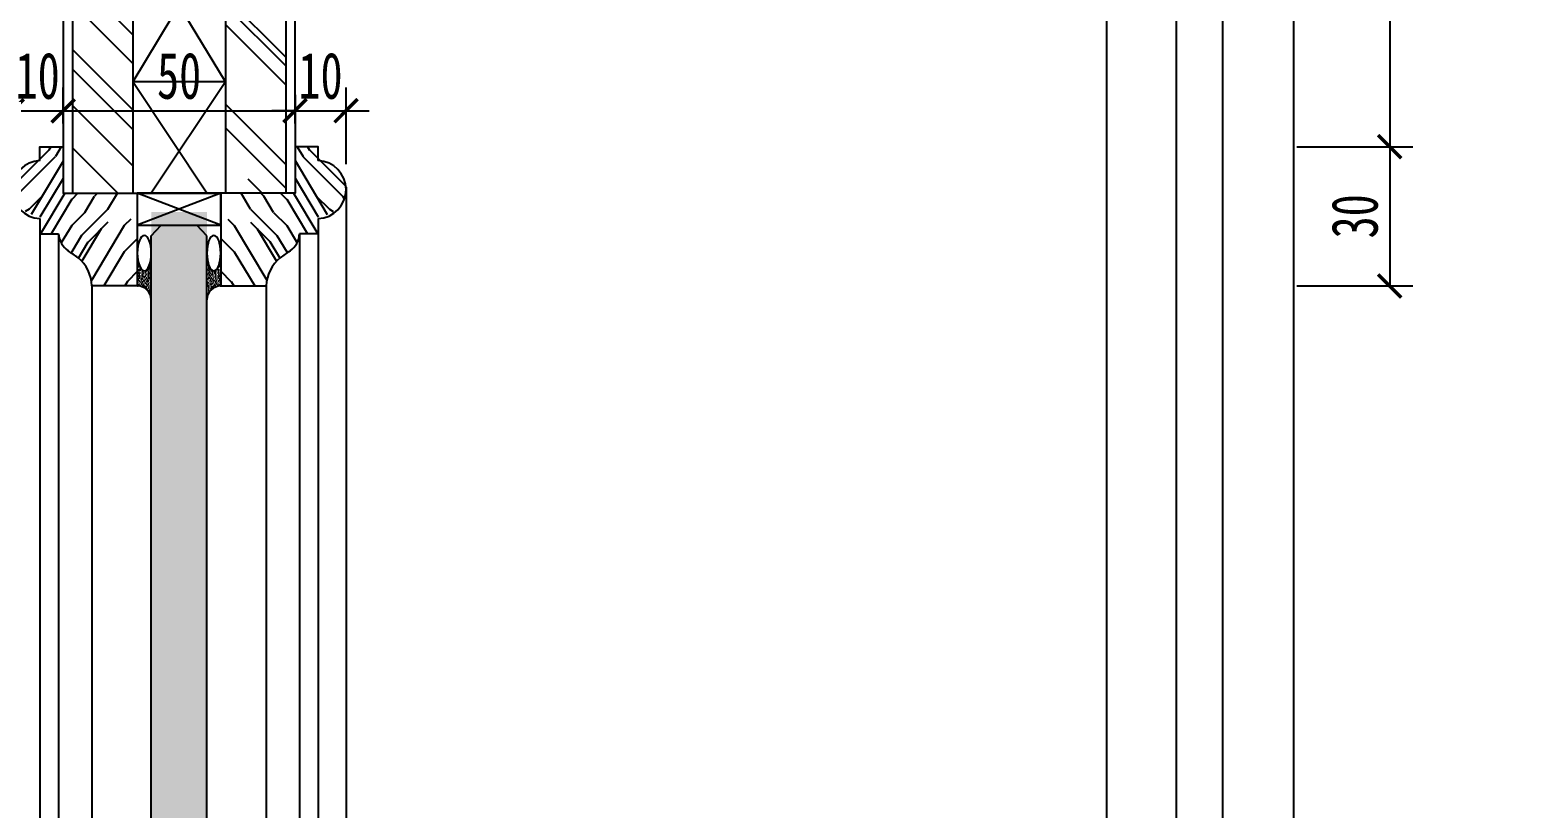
# Model space of a CAD drawing. Header units: millimetres. Extents: x 51249 to 2766742, y -599687 to -1280.
# Drawn here: x 67545.3 to 67870.4, y -126106.8 to -125939.1 of the extents above; entities that cross this region are included whole.
import ezdxf

# ---------------------------------------------------------------- set-up
doc = ezdxf.new("R2010")
doc.units = ezdxf.units.MM
doc.header["$LTSCALE"] = 10
doc.header["$PDMODE"] = 3
doc.linetypes.add('AUDIT_D_050706142524-0', pattern=[0])
for name, color, linetype in [('05', 8, 'Continuous'), ('1-LIGHT', 136, 'Continuous'), ('2-NORM', 3, 'Continuous'), ('8', 8, 'Continuous'), ('D-Detail(节点图层)', 134, 'Continuous'), ('HATCH', 9, 'Continuous'), ('IDT-HATCH', 250, 'AUDIT_D_050706142524-0'), ('IRC-18Norm', 30, 'Continuous'), ('PUB_DIM', 8, 'Continuous'), ('W-尺寸', 5, 'Continuous')]:
    doc.layers.add(name, color=color, linetype=linetype)
doc.styles.add('DIM', font='SimSun.ttf', dxfattribs={"width": 0.7})
doc.dimstyles.new('25', dxfattribs={"dimscale": 25, "dimtxt": 2, "dimasz": 1, "dimexe": 1, "dimexo": 1, "dimgap": 0.5, "dimtad": 1, "dimdec": 0, "dimzin": 0, "dimdsep": 46, "dimtxsty": 'DIM', "dimblk": 'ARCHTICK', "dimcen": 0, "dimclrd": 5, "dimclre": 5, "dimclrt": 35, "dimadec": 0, "dimazin": 0, "dimtfac": 0.5, "dimtdec": 0, "dimtix": 1, "dimtmove": 2, "dimatfit": 2, "dimldrblk": 'A', "dimfxl": 0, "dimtolj": 1, "dimtzin": 0, "dimlwd": -1, "dimlwe": -1, "dimarcsym": 0})
doc.dimstyles.new('5', dxfattribs={"dimscale": 5, "dimtxt": 2, "dimasz": 1, "dimexe": 1, "dimexo": 1, "dimgap": 0.5, "dimtad": 1, "dimdec": 0, "dimrnd": 5, "dimzin": 0, "dimdsep": 46, "dimtxsty": 'DIM', "dimblk": 'ARCHTICK', "dimcen": 0, "dimclrd": 5, "dimclre": 5, "dimclrt": 35, "dimadec": 0, "dimazin": 0, "dimtfac": 0.5, "dimtdec": 0, "dimtix": 1, "dimtmove": 2, "dimatfit": 2, "dimldrblk": 'A', "dimfxl": 0, "dimtolj": 1, "dimtzin": 0, "dimlwd": -1, "dimlwe": -1, "dimarcsym": 0})

# ---------------------------------------------------------------- blocks, each defined once
blk = doc.blocks.new('_ArchTick')
at = {"color": 0, "linetype": 'ByBlock', "const_width": 0.15}
blk.add_lwpolyline([(-0.5, -0.5), (0.5, 0.5)], dxfattribs=at)
blk = doc.blocks.new('*D460')
at = {"layer": 'Defpoints', "color": 0, "ltscale": 0.15}
for p in [(67552.44592265642, -125869.127112789), (67503.47540884919, -125964.1784610724), (67547.44592262662, -125964.1784610724)]:
    blk.add_point(p, dxfattribs=at)
at = {"layer": 'W-尺寸', "color": 5, "ltscale": 0.15}
for p, q in [((67523.47540884919, -125869.127112789), (67498.47540884919, -125869.127112789)), ((67503.47540884919, -125869.127112789), (67503.47540884919, -125964.1784610724)), ((67523.47540884919, -125964.1784610724), (67498.47540884919, -125964.1784610724))]:
    blk.add_line(p, q, dxfattribs=at)
at = {"layer": 'W-尺寸', "color": 5, "ltscale": 0.15, "xscale": 5, "yscale": 5, "zscale": 5}
for p, rotation in [((67503.47540884919, -125869.127112789), 90), ((67503.47540884919, -125964.1784610724), 270)]:
    blk.add_blockref('_ArchTick', p, dxfattribs=dict(at, rotation=rotation))
at = {"layer": 'W-尺寸', "color": 35, "ltscale": 0.15, "insert": (67495.9754088492, -125916.6527869307), "char_height": 10, "attachment_point": 5, "rotation": 90, "style": 'DIM'}
blk.add_mtext('\\A1;95', dxfattribs=at)
blk = doc.blocks.new('A')
for p, q in [((-1.435067392276324, 1.147654099946521), (-1.089590771724033, 1.437450103912852)), ((-1.089590771724033, 1.437450103912852), (0, 0)), ((-1.435067392276324, 1.147654099946521), (-0.3688396396728422, 0)), ((-0.3688396396728422, 3.637978807091713e-12), (-2.127066897330224, 0)), ((-1.435067392276324, -1.147654099946521), (-0.3688396396728422, 0)), ((-1.089590771724033, -1.437450103912852), (0, 0)), ((-1.435067392276324, -1.147654099946521), (-1.089590771724033, -1.437450103912852))]:
    blk.add_line(p, q)
for points in [[(-1.435067392276324, 1.147654099946521), (-1.089590771724033, 1.437450103912852), (-0.3688396396728422, 0), (0, 0)], [(-1.435067392276324, -1.147654099946521), (-1.089590771724033, -1.437450103912852), (-0.3688396396728422, 0), (0, 0)]]:
    blk.add_solid(points)
blk = doc.blocks.new('*D461')
at = {"layer": 'Defpoints', "color": 0, "ltscale": 0.15}
for p in [(67547.44592262662, -125964.1784610724), (67503.47540884919, -125994.1784610775), (67558.65786809956, -125994.1784610775)]:
    blk.add_point(p, dxfattribs=at)
at = {"layer": 'W-尺寸', "color": 5, "ltscale": 0.15}
for p, q in [((67523.47540884919, -125964.1784610724), (67498.47540884919, -125964.1784610724)), ((67503.47540884919, -125964.1784610724), (67503.47540884919, -125994.1784610775)), ((67523.47540884919, -125994.1784610775), (67498.47540884919, -125994.1784610775))]:
    blk.add_line(p, q, dxfattribs=at)
at = {"layer": 'W-尺寸', "color": 5, "ltscale": 0.15, "xscale": 5, "yscale": 5, "zscale": 5}
for p, rotation in [((67503.47540884919, -125964.1784610724), 90), ((67503.47540884919, -125994.1784610775), 270)]:
    blk.add_blockref('_ArchTick', p, dxfattribs=dict(at, rotation=rotation))
at = {"layer": 'W-尺寸', "color": 35, "ltscale": 0.15, "insert": (67495.9754088492, -125979.1784610749), "char_height": 10, "attachment_point": 5, "rotation": 90, "style": 'DIM'}
blk.add_mtext('\\A1;30', dxfattribs=at)
blk = doc.blocks.new('*D467')
at = {"layer": 'Defpoints', "color": 0, "ltscale": 0.15}
for p in [(67777.44592261885, -125879.1784844926), (67607.4371134163, -125964.1784610724), (67838.4868613173, -125964.1784610724)]:
    blk.add_point(p, dxfattribs=at)
at = {"layer": 'W-尺寸', "color": 5, "ltscale": 0.15}
for p, q in [((67818.4868613173, -125879.1784844926), (67843.4868613173, -125879.1784844926)), ((67838.4868613173, -125879.1784844926), (67838.4868613173, -125964.1784610724)), ((67818.4868613173, -125964.1784610724), (67843.4868613173, -125964.1784610724))]:
    blk.add_line(p, q, dxfattribs=at)
at = {"layer": 'W-尺寸', "color": 5, "ltscale": 0.15, "xscale": 5, "yscale": 5, "zscale": 5}
for p, rotation in [((67838.4868613173, -125879.1784844926), 90), ((67838.4868613173, -125964.1784610724), 270)]:
    blk.add_blockref('_ArchTick', p, dxfattribs=dict(at, rotation=rotation))
at = {"layer": 'W-尺寸', "color": 35, "ltscale": 0.15, "insert": (67830.98686131732, -125921.6784727825), "char_height": 10, "attachment_point": 5, "rotation": 90, "style": 'DIM'}
blk.add_mtext('\\A1;85', dxfattribs=at)
blk = doc.blocks.new('*D468')
at = {"layer": 'Defpoints', "color": 0, "ltscale": 0.15}
for p in [(67607.4371134163, -125964.1784610724), (67596.22516794356, -125994.1784610724), (67838.4868613173, -125994.1784610724)]:
    blk.add_point(p, dxfattribs=at)
at = {"layer": 'W-尺寸', "color": 5, "ltscale": 0.15}
for p, q in [((67818.4868613173, -125964.1784610724), (67843.4868613173, -125964.1784610724)), ((67838.4868613173, -125964.1784610724), (67838.4868613173, -125994.1784610724)), ((67818.4868613173, -125994.1784610724), (67843.4868613173, -125994.1784610724))]:
    blk.add_line(p, q, dxfattribs=at)
at = {"layer": 'W-尺寸', "color": 5, "ltscale": 0.15, "xscale": 5, "yscale": 5, "zscale": 5}
for p, rotation in [((67838.4868613173, -125964.1784610724), 90), ((67838.4868613173, -125994.1784610724), 270)]:
    blk.add_blockref('_ArchTick', p, dxfattribs=dict(at, rotation=rotation))
at = {"layer": 'W-尺寸', "color": 35, "ltscale": 0.15, "insert": (67830.98686131732, -125979.1784610724), "char_height": 10, "attachment_point": 5, "rotation": 90, "style": 'DIM'}
blk.add_mtext('\\A1;30', dxfattribs=at)
blk = doc.blocks.new('*D469')
at = {"layer": 'Defpoints', "color": 0, "ltscale": 0.15}
for p in [(67552.44592262662, -125956.4373691674), (67552.44592262662, -125964.1784610724, -5.957076180801155e-08), (67541.44592262663, -125973.4284610737, -5.957076180801155e-08)]:
    blk.add_point(p, dxfattribs=at)
at = {"layer": 'W-尺寸', "color": 5, "ltscale": 0.15}
for p, q in [((67541.44592262663, -125968.4284610737), (67541.44592262663, -125951.4373691674)), ((67552.44592262662, -125959.1784610724), (67552.44592262662, -125951.4373691674)), ((67541.44592262663, -125956.4373691674), (67536.44592262663, -125956.4373691674)), ((67541.44592262663, -125956.4373691674), (67552.44592262662, -125956.4373691674)), ((67552.44592262662, -125956.4373691674), (67557.44592262662, -125956.4373691674))]:
    blk.add_line(p, q, dxfattribs=at)
at = {"layer": 'W-尺寸', "color": 5, "ltscale": 0.15, "xscale": 5, "yscale": 5, "zscale": 5}
blk.add_blockref('_ArchTick', (67541.44592262663, -125956.4373691674), dxfattribs=at)
at = {"layer": 'W-尺寸', "color": 5, "ltscale": 0.15, "xscale": 5, "yscale": 5, "zscale": 5, "rotation": 180}
blk.add_blockref('_ArchTick', (67552.44592262662, -125956.4373691674), dxfattribs=at)
at = {"layer": 'W-尺寸', "color": 35, "ltscale": 0.15, "insert": (67546.94592262662, -125948.9373691674), "char_height": 10, "attachment_point": 5, "style": 'DIM'}
blk.add_mtext('\\A1;10', dxfattribs=at)
blk = doc.blocks.new('*D470')
at = {"layer": 'Defpoints', "color": 0, "ltscale": 0.15}
for p in [(67602.4371134163, -125956.4373691674), (67552.44592262662, -125964.1784610724, -5.957076180801155e-08), (67602.4371134163, -125964.1784610724)]:
    blk.add_point(p, dxfattribs=at)
at = {"layer": 'W-尺寸', "color": 5, "ltscale": 0.15}
for p, q in [((67552.44592262662, -125959.1784610724), (67552.44592262662, -125951.4373691674)), ((67602.4371134163, -125959.1784610724), (67602.4371134163, -125951.4373691674)), ((67552.44592262662, -125956.4373691674), (67602.4371134163, -125956.4373691674))]:
    blk.add_line(p, q, dxfattribs=at)
at = {"layer": 'W-尺寸', "color": 5, "ltscale": 0.15, "xscale": 5, "yscale": 5, "zscale": 5, "rotation": 180}
blk.add_blockref('_ArchTick', (67552.44592262662, -125956.4373691674), dxfattribs=at)
at = {"layer": 'W-尺寸', "color": 5, "ltscale": 0.15, "xscale": 5, "yscale": 5, "zscale": 5}
blk.add_blockref('_ArchTick', (67602.4371134163, -125956.4373691674), dxfattribs=at)
at = {"layer": 'W-尺寸', "color": 35, "ltscale": 0.15, "insert": (67577.44151802146, -125948.9373691674), "char_height": 10, "attachment_point": 5, "style": 'DIM'}
blk.add_mtext('\\A1;50', dxfattribs=at)
blk = doc.blocks.new('*D471')
at = {"layer": 'Defpoints', "color": 0, "ltscale": 0.15}
for p in [(67613.43711341628, -125956.4373691674), (67602.4371134163, -125964.1784610724), (67613.43711341628, -125972.9284610724, -5.957076180801155e-08)]:
    blk.add_point(p, dxfattribs=at)
at = {"layer": 'W-尺寸', "color": 5, "ltscale": 0.15}
for p, q in [((67602.4371134163, -125959.1784610724), (67602.4371134163, -125951.4373691674)), ((67613.43711341628, -125967.9284610724), (67613.43711341628, -125951.4373691674)), ((67602.4371134163, -125956.4373691674), (67597.4371134163, -125956.4373691674)), ((67602.4371134163, -125956.4373691674), (67613.43711341628, -125956.4373691674)), ((67613.43711341628, -125956.4373691674), (67618.43711341628, -125956.4373691674))]:
    blk.add_line(p, q, dxfattribs=at)
at = {"layer": 'W-尺寸', "color": 5, "ltscale": 0.15, "xscale": 5, "yscale": 5, "zscale": 5}
blk.add_blockref('_ArchTick', (67602.4371134163, -125956.4373691674), dxfattribs=at)
at = {"layer": 'W-尺寸', "color": 5, "ltscale": 0.15, "xscale": 5, "yscale": 5, "zscale": 5, "rotation": 180}
blk.add_blockref('_ArchTick', (67613.43711341628, -125956.4373691674), dxfattribs=at)
at = {"layer": 'W-尺寸', "color": 35, "ltscale": 0.15, "insert": (67607.9371134163, -125948.9373691674), "char_height": 10, "attachment_point": 5, "style": 'DIM'}
blk.add_mtext('\\A1;10', dxfattribs=at)
blk = doc.blocks.new('*D1063')
at = {"layer": 'D-Detail(节点图层)', "color": 5, "ltscale": 0.15}
for p, q in [((2766616.974142889, -121582.0585810632), (2766741.974142889, -121582.0585810632)), ((2766716.974142889, -121582.0585810632), (2766716.974142889, -599673.1338235259)), ((2766698.328192886, -599673.1338235259), (2766741.974142889, -599673.1338235259))]:
    blk.add_line(p, q, dxfattribs=at)
at = {"layer": 'Defpoints', "color": 0, "ltscale": 0.15}
for p in [(55453.76478300948, -121582.0585810625), (2766673.328192886, -599673.1338235259), (2766716.974142889, -599673.1338235259)]:
    blk.add_point(p, dxfattribs=at)
at = {"layer": 'D-Detail(节点图层)', "color": 5, "ltscale": 0.15, "xscale": 25, "yscale": 25, "zscale": 25}
for p, rotation in [((2766716.974142889, -121582.0585810632), 90), ((2766716.974142889, -599673.1338235259), 270)]:
    blk.add_blockref('_ArchTick', p, dxfattribs=dict(at, rotation=rotation))
at = {"layer": 'D-Detail(节点图层)', "color": 35, "ltscale": 0.15, "insert": (2766679.474142889, -360627.5962022941), "char_height": 50, "attachment_point": 5, "rotation": 90, "style": 'DIM'}
blk.add_mtext('\\A1;478091', dxfattribs=at)

msp = doc.modelspace()

# ---------------------------------------------------------------- hatches: boundary and pattern name
at = {"ltscale": 0.15}
h = msp.add_hatch(dxfattribs=at)
h.set_pattern_fill('AR-SAND', color=251, scale=0.01, angle=90, style=0)
h.set_pattern_definition([(232.5, (67571.43709658082, -125987.1028742014), (-0.4894132373293424, 0.01600031295984049), [0, -0.38608, 0, -0.4318, 0, -0.41275]), (262.5, (67571.43709658082, -125987.1028742014), (-0.7168251005683542, -0.4495232831380026), [0, -0.20828, 0, -0.34798, 0, -0.13335]), (302.5, (67571.43709658082, -125986.7904542014), (-0.00143718467854581, -0.790992370241458), [0, -0.1269999999999999, 0, -0.4571999999999999, 0, -0.5968999999999998]), (312.5, (67571.43709658082, -125986.7904542014), (-0.2229293232572163, -0.7635564524722972), [0, -0.0635, 0, -0.29972, 0, -0.3429])])
h.paths.add_polyline_path([(67568.4370965808, -125987.1028742014), (67568.50325347578, -125988.2209209885), (67568.78674927674, -125989.5458761484), (67569.12966996299, -125990.3109958338), (67569.34259264513, -125990.5977991374), (67569.53544748244, -125990.7705397418), (67569.9370965808, -125990.9095442723), (67570.15210737407, -125990.8702344172), (67570.43633356098, -125990.6925211874), (67570.68456258271, -125990.4032516167), (67570.87732288946, -125990.0689023799), (67571.05626188972, -125989.6374406677), (67571.14224414484, -125989.3693538244), (67571.22060584181, -125989.0728912077), (67571.29433485113, -125988.7236879365), (67571.33366669167, -125988.4919278852), (67571.38142390105, -125988.1303416835), (67571.41226630032, -125987.7926384234), (67571.4370965808, -125987.1651961398), (67571.43709658082, -125997.178461071), (67571.29641796598, -125996.2705617284), (67570.90546602009, -125995.4734237367), (67570.55841692437, -125995.0571407274), (67570.25559094967, -125994.7924438392), (67569.89567006115, -125994.5569036327), (67569.43287102593, -125994.3485435361), (67569.05012301708, -125994.2417624844), (67568.73534353613, -125994.193323092), (67568.43709658082, -125994.178461071)])
h = msp.add_hatch(dxfattribs=at)
h.set_pattern_fill('AR-SAND', color=251, scale=0.01, angle=90, style=0)
h.set_pattern_definition([(307.5, (67583.43709658079, -125987.1028742014), (0.4894132373293424, 0.01600031295984043), [0, -0.3860799999999995, 0, -0.4317999999999995, 0, -0.4127499999999995]), (277.5, (67583.43709658079, -125987.1028742014), (0.7168251005683542, -0.4495232831380027), [0, -0.20828, 0, -0.34798, 0, -0.13335]), (237.5, (67583.43709658079, -125986.7904542014), (0.001437184678545714, -0.790992370241458), [0, -0.127, 0, -0.4572, 0, -0.5969]), (227.5, (67583.43709658079, -125986.7904542014), (0.2229293232572162, -0.7635564524722972), [0, -0.06349999999999985, 0, -0.2997199999999994, 0, -0.3428999999999994])])
h.paths.add_polyline_path([(67586.4370965808, -125987.1028742014), (67586.37093968583, -125988.2209209885), (67586.08744388487, -125989.5458761484), (67585.74452319862, -125990.3109958338), (67585.53160051648, -125990.5977991374), (67585.33874567917, -125990.7705397418), (67584.9370965808, -125990.9095442723), (67584.72208578754, -125990.8702344172), (67584.43785960063, -125990.6925211874), (67584.1896305789, -125990.4032516167), (67583.99687027215, -125990.0689023799), (67583.81793127189, -125989.6374406677), (67583.73194901677, -125989.3693538244), (67583.6535873198, -125989.0728912077), (67583.57985831048, -125988.7236879365), (67583.54052646994, -125988.4919278852), (67583.49276926056, -125988.1303416835), (67583.46192686129, -125987.7926384234), (67583.4370965808, -125987.1651961398), (67583.43709658079, -125997.178461071), (67583.57777519563, -125996.2705617284), (67583.96872714152, -125995.4734237367), (67584.31577623724, -125995.0571407274), (67584.61860221194, -125994.7924438392), (67584.97852310046, -125994.5569036327), (67585.44132213568, -125994.3485435361), (67585.82407014453, -125994.2417624844), (67586.13884962548, -125994.193323092), (67586.43709658079, -125994.178461071)])
at = {"layer": '8'}
h = msp.add_hatch(dxfattribs=at)
h.set_pattern_fill('AR-RROOF', color=256, scale=15, angle=315, style=0)
h.set_pattern_definition([(315, (132772.2280397657, 79073.92295660074), (33.94112549695428, -12.72792206135786), [225, -30, 75, -15]), (315, (132791.6381209093, 79065.11947717502), (3.500178566873418, 24.71338200246984), [45, -4.95, 90, -11.25]), (315, (132786.5469520848, 79077.635267202), (62.2607520834755, -48.04790578162593), [120, -21, 60, -15])])
h.paths.add_polyline_path([(67567.44592269242, -125884.127112788), (67554.44592265229, -125884.127112788), (67554.44592264359, -125974.1271149637), (67567.44592269429, -125974.1271149637)])
h.paths.add_polyline_path([(67600.42827065296, -125884.127112788), (67587.43709844754, -125884.127112788), (67587.43709678296, -125974.1271149635), (67600.42827066164, -125974.1271149635)])
at = {"layer": 'HATCH', "ltscale": 30}
h = msp.add_hatch(dxfattribs=at)
h.set_pattern_fill('ZIGZAG', color=251, scale=66.66666666666666, angle=-135, style=0)
h.set_pattern_definition([(44.99999999999999, (67574.22007618094, -126552.3562479038), (3.811735879592823e-15, 11.78511301977579), [8.333333333333332, -8.333333333333332]), (135, (67580.11263269087, -126546.4636913938), (-11.78511301977579, 3.811735879592823e-15), [8.333333333333332, -8.333333333333332])])
h.paths.add_polyline_path([(67583.43709658079, -125978.2141020524), (67571.43709658079, -125978.2141020524), (67571.4370965808, -128065.1479733716), (67583.4370965808, -128065.1479733716)])
at = {"layer": 'IDT-HATCH'}
h = msp.add_hatch(dxfattribs=at)
h.set_pattern_fill('木纹02', color=8, scale=10, angle=494.9999999999999, style=0, pattern_type=2)
h.set_pattern_definition([(225, (-55635.05938549399, -71449.12912079235), (-28.2842712474619, 28.2842712474619), [8, -12, 4, -16]), (225, (-55655.56548214839, -71468.22100388439), (-28.2842712474619, 28.2842712474619), [8, -32]), (225, (-55654.15126858601, -71463.97836319727), (-28.2842712474619, 28.2842712474619), [4, -36]), (225, (-55639.30202618109, -71447.71490723), (-28.2842712474619, 28.2842712474619), [2, -28, 2, -8]), (225, (-55650.6157346801, -71456.20018860421), (-28.2842712474619, 28.2842712474619), [8, -12, 2, -18]), (225, (-55644.2517736494, -71448.42201401119), (-28.2842712474619, 28.2842712474619), [6, -34]), (225, (-55652.02994824246, -71454.78597504186), (-28.2842712474619, 28.2842712474619), [12, -28]), (225, (-55644.2517736494, -71445.59358688642), (-28.2842712474619, 28.2842712474619), [8, -32]), (225, (-55656.27258892958, -71456.20018860421), (-28.2842712474619, 28.2842712474619), [20, -20]), (225, (-55649.20152111772, -71446.30069366761), (-28.2842712474619, 28.2842712474619), [4, -12, 8, -16]), (225, (-55669.70761777212, -71465.39257675965), (-28.2842712474619, 28.2842712474619), [8, -32]), (225, (-55664.75787030383, -71459.02861572898), (-28.2842712474619, 28.2842712474619), [4, -36]), (225, (-55659.80812283551, -71452.66465469828), (-28.2842712474619, 28.2842712474619), [4, -36]), (225, (-55646.37309399295, -71437.81541229336), (-28.2842712474619, 28.2842712474619), [8, -32]), (225, (-55661.22233639787, -71451.25044113593), (-28.2842712474619, 28.2842712474619), [8, -32]), (225, (-55662.63654996025, -71449.83622757354), (-28.2842712474619, 28.2842712474619), [8, -8, 8, -16]), (225, (-55658.39390927313, -71442.76515976168), (-28.2842712474619, 28.2842712474619), [4, -20, 8, -8]), (225, (-55664.75787030383, -71447.71490723), (-28.2842712474619, 28.2842712474619), [12, -28]), (225, (-55666.17208386619, -71446.30069366761), (-28.2842712474619, 28.2842712474619), [8, -32]), (225, (-55655.56548214839, -71434.27987838743), (-28.2842712474619, 28.2842712474619), [12, -16, 4, -8]), (225, (-55656.97969571078, -71432.86566482508), (-28.2842712474619, 28.2842712474619), [20, -20]), (225, (-55674.65736524043, -71449.12912079235), (-28.2842712474619, 28.2842712474619), [4, -36]), (225, (-55666.87919064738, -71439.93673263694), (-28.2842712474619, 28.2842712474619), [8, -32]), (225, (-55661.92944317906, -71433.57277160627), (-28.2842712474619, 28.2842712474619), [4, -16, 4, -16]), (225, (-55659.80812283551, -71430.03723770034), (-28.2842712474619, 28.2842712474619), [4, -12, 8, -16]), (225, (-55666.17208386619, -71434.98698516862), (-28.2842712474619, 28.2842712474619), [4, -20, 4, -12]), (225, (-55672.53604489689, -71439.93673263694), (-28.2842712474619, 28.2842712474619), [12, -28]), (225, (-55662.63654996025, -71427.20881057557), (-28.2842712474619, 28.2842712474619), [8, -32]), (225, (-55677.48579236517, -71440.64383941813), (-28.2842712474619, 28.2842712474619), [4, -36]), (225, (-55683.84975339584, -71445.59358688642), (-28.2842712474619, 28.2842712474619), [4, -36]), (210.96375653, (-55656.97969571078, -71466.80679032204), (-28.28427124562037, -28.28427124768914), [4.119999999999999, -160.80422104]), (210.96375653, (-55666.17208386619, -71463.2712564161), (-28.28427124562037, -28.28427124768914), [4.119999999999999, -160.80422104]), (210.96375653, (-55680.31421948991, -71443.47226654287), (-28.28427124562037, -28.28427124768914), [4.119999999999999, -160.80422104]), (210.96375653, (-55661.22233639787, -71445.59358688642), (-28.28427124562037, -28.28427124768914), [4.119999999999999, -160.80422104]), (210.96375653, (-55671.1218313345, -71447.0078004488), (-28.28427124562037, -28.28427124768914), [4.119999999999999, -160.80422104]), (210.96375653, (-55671.82893811569, -71451.95754791712), (-28.28427124562037, -28.28427124768914), [4.119999999999999, -160.80422104]), (210.96375653, (-55662.63654996025, -71432.86566482508), (-28.28427124562037, -28.28427124768914), [4.119999999999999, -160.80422104]), (210.96375653, (-55672.53604489689, -71445.59358688642), (-28.28427124562037, -28.28427124768914), [4.119999999999999, -160.80422104]), (210.96375653, (-55667.58629742854, -71461.85704285372), (-28.28427124562037, -28.28427124768914), [8.239999999999998, -156.68422104]), (210.96375653, (-55666.87919064738, -71456.9072953854), (-28.28427124562037, -28.28427124768914), [8.239999999999998, -156.68422104]), (210.96375653, (-55668.29340420973, -71455.49308182305), (-28.28427124562037, -28.28427124768914), [8.239999999999998, -156.68422104]), (59.03624346999999, (-55650.6157346801, -71456.20018860421), (28.28427124768914, 28.28427124562037), [4.119999999999999, -8.239999999999998, 4.119999999999999, -148.44422104]), (59.03624346999999, (-55649.20152111772, -71446.30069366761), (28.28427124768914, 28.28427124562037), [4.119999999999999, -160.80422104]), (59.03624346999999, (-55661.92944317906, -71433.57277160627), (28.28427124768914, 28.28427124562037), [8.239999999999998, -156.68422104]), (30.96375652999993, (-55655.56548214839, -71468.22100388439), (28.28427124562037, 28.28427124768914), [4.119999999999993, -160.8042210399998]), (239.03624347, (-55661.22233639787, -71473.8778581339), (-28.28427124768913, -28.28427124562038), [4.12, -160.80422104]), (239.03624347, (-55662.63654996025, -71455.49308182305), (-28.28427124768913, -28.28427124562038), [4.12, -160.80422104]), (239.03624347, (-55673.24315167805, -71456.20018860421), (-28.28427124768913, -28.28427124562038), [4.12, -160.80422104]), (239.03624347, (-55664.05076352264, -71442.76515976168), (-28.28427124768913, -28.28427124562038), [4.12, -160.80422104]), (239.03624347, (-55664.75787030383, -71436.40119873101), (-28.28427124768913, -28.28427124562038), [4.12, -160.80422104]), (239.03624347, (-55669.00051099093, -71437.81541229336), (-28.28427124768913, -28.28427124562038), [4.12, -160.80422104]), (239.03624347, (-55664.05076352264, -71442.76515976168), (-28.28427124768913, -28.28427124562038), [4.12, -160.80422104]), (239.03624347, (-55676.77868558398, -71447.0078004488), (-28.28427124768913, -28.28427124562038), [16.48, -148.44422104]), (239.03624347, (-55640.71623974347, -71449.12912079235), (-28.28427124768913, -28.28427124562038), [16.48, -148.44422104]), (239.03624347, (-55645.66598721176, -71449.83622757354), (-28.28427124768913, -28.28427124562038), [16.48, -148.44422104]), (239.03624347, (-55649.90862789891, -71451.25044113593), (-28.28427124768913, -28.28427124562038), [4.12, -8.24, 8.24, -144.32422104]), (239.03624347, (-55652.02994824246, -71449.12912079235), (-28.28427124768913, -28.28427124562038), [8.24, -8.24, 8.24, -140.20422104]), (239.03624347, (-55652.02994824246, -71443.47226654287), (-28.28427124768913, -28.28427124562038), [16.48, -148.44422104]), (239.03624347, (-55651.32284146127, -71438.52251907456), (-28.28427124768913, -28.28427124562038), [16.48, -148.44422104]), (239.03624347, (-55652.73705502362, -71437.1083055122), (-28.28427124768913, -28.28427124562038), [16.48, -148.44422104]), (239.03624347, (-55681.0213262711, -71448.42201401119), (-28.28427124768913, -28.28427124562038), [4.12, -160.80422104]), (239.03623247, (-55686.67818052061, -71448.42201401119), (-28.28427667787887, -28.2842658154296), [8.24, -156.68422104]), (239.03623247, (-55668.29340420973, -71432.86566482508), (-28.28427667787887, -28.2842658154296), [8.24, -156.68422104]), (239.0362424699999, (-55640.71623974347, -71454.78597504186), (-28.2842717413428, -28.28427075196671), [16.48, -148.44422104]), (239.0362424699999, (-55677.48579236517, -71451.95754791712), (-28.2842717413428, -28.28427075196671), [12.36, -152.56422104]), (239.0362424699999, (-55678.19289914636, -71456.9072953854), (-28.2842717413428, -28.28427075196671), [24.72, -140.20422104])])
edge = h.paths.add_edge_path()
edge.add_arc((67497.5902748942, -126069.2308805955), 99.75466131226533, 54.40294944153348, 55.89960560975429)
edge.add_arc((67556.57565160592, -125982.4864904484), 5.148733575732281, 184.9243671156945, 233.5571377454873, ccw=False)
edge.add_line((67551.44592262659, -125982.9284610724), (67547.44592262662, -125982.9284610724))
edge.add_line((67547.44592262662, -125982.9284610724), (67547.44592262662, -125979.1784610724))
edge.add_arc((67547.70113095996, -125972.9284610724), 6.255208333333729, 92.33827865590371, 267.66172134409635, ccw=False)
edge.add_line((67547.44592262662, -125966.6784610724), (67547.44592262662, -125964.1784610724))
edge.add_line((67547.44592262662, -125964.1784610724), (67552.44592262662, -125964.1784610724))
edge.add_line((67552.44592262662, -125964.1784610724), (67552.44592262662, -125974.1784610724))
edge.add_line((67552.44592262662, -125974.1784610724), (67568.4370965808, -125974.1784610724))
edge.add_line((67568.4370965808, -125974.1784610724), (67568.43709657987, -125994.178461071))
edge.add_line((67568.43709657987, -125994.178461071), (67558.65786809936, -125994.1784610724))
edge.add_arc((67550.37158551361, -125994.508779107), 8.292863745098321, 2.28278649182706, 50.41861823441374)
h = msp.add_hatch(dxfattribs=at)
h.set_pattern_fill('木纹02', color=8, scale=10, angle=404.9999999999999, style=0, pattern_type=2)
h.set_pattern_definition([(314.9999999999999, (190789.9424215369, -71449.12912079238), (28.28427124746191, 28.28427124746189), [8, -12, 4, -16]), (314.9999999999999, (190810.4485181913, -71468.22100388442), (28.28427124746191, 28.28427124746189), [8, -32]), (314.9999999999999, (190809.0343046289, -71463.9783631973), (28.28427124746191, 28.28427124746189), [4, -36]), (314.9999999999999, (190794.185062224, -71447.71490723002), (28.28427124746191, 28.28427124746189), [2, -28, 2, -8]), (314.9999999999999, (190805.498770723, -71456.20018860424), (28.28427124746191, 28.28427124746189), [8, -12, 2, -18]), (314.9999999999999, (190799.1348096923, -71448.42201401122), (28.28427124746191, 28.28427124746189), [6, -34]), (314.9999999999999, (190806.9129842854, -71454.78597504189), (28.28427124746191, 28.28427124746189), [12, -28]), (314.9999999999999, (190799.1348096923, -71445.59358688645), (28.28427124746191, 28.28427124746189), [8, -32]), (314.9999999999999, (190811.1556249725, -71456.20018860424), (28.28427124746191, 28.28427124746189), [20, -20]), (314.9999999999999, (190804.0845571606, -71446.30069366764), (28.28427124746191, 28.28427124746189), [4, -12, 8, -16]), (314.9999999999999, (190824.590653815, -71465.39257675968), (28.28427124746191, 28.28427124746189), [8, -32]), (314.9999999999999, (190819.6409063467, -71459.02861572901), (28.28427124746191, 28.28427124746189), [4, -36]), (314.9999999999999, (190814.6911588784, -71452.66465469831), (28.28427124746191, 28.28427124746189), [4, -36]), (314.9999999999999, (190801.2561300359, -71437.81541229339), (28.28427124746191, 28.28427124746189), [8, -32]), (314.9999999999999, (190816.1053724408, -71451.25044113596), (28.28427124746191, 28.28427124746189), [8, -32]), (314.9999999999999, (190817.5195860032, -71449.83622757357), (28.28427124746191, 28.28427124746189), [8, -8, 8, -16]), (314.9999999999999, (190813.2769453161, -71442.76515976171), (28.28427124746191, 28.28427124746189), [4, -20, 8, -8]), (314.9999999999999, (190819.6409063467, -71447.71490723002), (28.28427124746191, 28.28427124746189), [12, -28]), (314.9999999999999, (190821.0551199091, -71446.30069366764), (28.28427124746191, 28.28427124746189), [8, -32]), (314.9999999999999, (190810.4485181913, -71434.27987838746), (28.28427124746191, 28.28427124746189), [12, -16, 4, -8]), (314.9999999999999, (190811.8627317537, -71432.8656648251), (28.28427124746191, 28.28427124746189), [20, -20]), (314.9999999999999, (190829.5404012834, -71449.12912079238), (28.28427124746191, 28.28427124746189), [4, -36]), (314.9999999999999, (190821.7622266903, -71439.93673263697), (28.28427124746191, 28.28427124746189), [8, -32]), (314.9999999999999, (190816.812479222, -71433.5727716063), (28.28427124746191, 28.28427124746189), [4, -16, 4, -16]), (314.9999999999999, (190814.6911588784, -71430.03723770037), (28.28427124746191, 28.28427124746189), [4, -12, 8, -16]), (314.9999999999999, (190821.0551199091, -71434.98698516865), (28.28427124746191, 28.28427124746189), [4, -20, 4, -12]), (314.9999999999999, (190827.4190809398, -71439.93673263697), (28.28427124746191, 28.28427124746189), [12, -28]), (314.9999999999999, (190817.5195860032, -71427.2088105756), (28.28427124746191, 28.28427124746189), [8, -32]), (314.9999999999999, (190832.3688284081, -71440.64383941816), (28.28427124746191, 28.28427124746189), [4, -36]), (314.9999999999999, (190838.7327894387, -71445.59358688645), (28.28427124746191, 28.28427124746189), [4, -36]), (329.03624347, (190811.8627317537, -71466.80679032207), (28.28427124562036, -28.28427124768915), [4.119999999999999, -160.80422104]), (329.03624347, (190821.0551199091, -71463.27125641613), (28.28427124562036, -28.28427124768915), [4.119999999999999, -160.80422104]), (329.03624347, (190835.1972555328, -71443.4722665429), (28.28427124562036, -28.28427124768915), [4.119999999999999, -160.80422104]), (329.03624347, (190816.1053724408, -71445.59358688645), (28.28427124562036, -28.28427124768915), [4.119999999999999, -160.80422104]), (329.03624347, (190826.0048673774, -71447.00780044883), (28.28427124562036, -28.28427124768915), [4.119999999999999, -160.80422104]), (329.03624347, (190826.7119741586, -71451.95754791715), (28.28427124562036, -28.28427124768915), [4.119999999999999, -160.80422104]), (329.03624347, (190817.5195860032, -71432.8656648251), (28.28427124562036, -28.28427124768915), [4.119999999999999, -160.80422104]), (329.03624347, (190827.4190809398, -71445.59358688645), (28.28427124562036, -28.28427124768915), [4.119999999999999, -160.80422104]), (329.03624347, (190822.4693334714, -71461.85704285375), (28.28427124562036, -28.28427124768915), [8.239999999999998, -156.68422104]), (329.03624347, (190821.7622266903, -71456.90729538543), (28.28427124562036, -28.28427124768915), [8.239999999999998, -156.68422104]), (329.03624347, (190823.1764402526, -71455.49308182308), (28.28427124562036, -28.28427124768915), [8.239999999999998, -156.68422104]), (120.96375653, (190805.498770723, -71456.20018860424), (-28.28427124768914, 28.28427124562038), [4.119999999999998, -8.239999999999997, 4.119999999999998, -148.4442210399999]), (120.96375653, (190804.0845571606, -71446.30069366764), (-28.28427124768914, 28.28427124562038), [4.119999999999998, -160.80422104]), (120.96375653, (190816.812479222, -71433.5727716063), (-28.28427124768914, 28.28427124562038), [8.239999999999997, -156.68422104]), (149.03624347, (190810.4485181913, -71468.22100388442), (-28.28427124562036, 28.28427124768915), [4.119999999999993, -160.8042210399998]), (300.96375653, (190816.1053724408, -71473.87785813393), (28.28427124768912, -28.28427124562039), [4.12, -160.80422104]), (300.96375653, (190817.5195860032, -71455.49308182308), (28.28427124768912, -28.28427124562039), [4.12, -160.80422104]), (300.96375653, (190828.126187721, -71456.20018860424), (28.28427124768912, -28.28427124562039), [4.12, -160.80422104]), (300.96375653, (190818.9337995655, -71442.76515976171), (28.28427124768912, -28.28427124562039), [4.12, -160.80422104]), (300.96375653, (190819.6409063467, -71436.40119873104), (28.28427124768912, -28.28427124562039), [4.12, -160.80422104]), (300.96375653, (190823.8835470338, -71437.81541229339), (28.28427124768912, -28.28427124562039), [4.12, -160.80422104]), (300.96375653, (190818.9337995655, -71442.76515976171), (28.28427124768912, -28.28427124562039), [4.12, -160.80422104]), (300.96375653, (190831.6617216269, -71447.00780044883), (28.28427124768912, -28.28427124562039), [16.48, -148.44422104]), (300.96375653, (190795.5992757864, -71449.12912079238), (28.28427124768912, -28.28427124562039), [16.48, -148.44422104]), (300.96375653, (190800.5490232547, -71449.83622757357), (28.28427124768912, -28.28427124562039), [16.48, -148.44422104]), (300.96375653, (190804.7916639418, -71451.25044113596), (28.28427124768912, -28.28427124562039), [4.12, -8.24, 8.24, -144.32422104]), (300.96375653, (190806.9129842854, -71449.12912079238), (28.28427124768912, -28.28427124562039), [8.24, -8.24, 8.24, -140.20422104]), (300.96375653, (190806.9129842854, -71443.4722665429), (28.28427124768912, -28.28427124562039), [16.48, -148.44422104]), (300.96375653, (190806.2058775042, -71438.52251907458), (28.28427124768912, -28.28427124562039), [16.48, -148.44422104]), (300.96375653, (190807.6200910665, -71437.10830551223), (28.28427124768912, -28.28427124562039), [16.48, -148.44422104]), (300.96375653, (190835.904362314, -71448.42201401122), (28.28427124768912, -28.28427124562039), [4.12, -160.80422104]), (300.96376753, (190841.5612165635, -71448.42201401122), (28.28427667787886, -28.28426581542961), [8.24, -156.68422104]), (300.96376753, (190823.1764402526, -71432.8656648251), (28.28427667787886, -28.28426581542961), [8.24, -156.68422104]), (300.9637575300001, (190795.5992757864, -71454.78597504189), (28.28427174134279, -28.28427075196671), [16.48, -148.44422104]), (300.9637575300001, (190832.3688284081, -71451.95754791715), (28.28427174134279, -28.28427075196671), [12.36, -152.56422104]), (300.9637575300001, (190833.0759351893, -71456.90729538543), (28.28427174134279, -28.28427075196671), [24.72, -140.20422104])])
edge = h.paths.add_edge_path()
edge.add_arc((67657.29276114814, -126069.2308805955), 99.75466131193498, 124.1003943899805, 125.59705055820149, ccw=False)
edge.add_arc((67598.30738443698, -125982.4864904484), 5.148733575740926, 306.4428622546429, 355.0756328844807)
edge.add_line((67603.43711341632, -125982.9284610724), (67607.4371134163, -125982.9284610724))
edge.add_line((67607.4371134163, -125982.9284610724), (67607.4371134163, -125979.1784610724))
edge.add_arc((67607.18190508295, -125972.9284610724), 6.255208333333729, 272.3382786559036, 447.6617213440964)
edge.add_line((67607.4371134163, -125966.6784610724), (67607.4371134163, -125964.1784610724))
edge.add_line((67607.4371134163, -125964.1784610724), (67602.4371134163, -125964.1784610724))
edge.add_line((67602.4371134163, -125964.1784610724), (67602.4371134163, -125974.1784610724))
edge.add_line((67602.4371134163, -125974.1784610724), (67586.4370965808, -125974.178461071))
edge.add_line((67586.4370965808, -125974.178461071), (67586.43709658079, -125994.178461071))
edge.add_line((67586.43709658079, -125994.178461071), (67596.22516794356, -125994.1784610724))
edge.add_arc((67604.5114505293, -125994.508779107), 8.292863745098321, 129.5813817655863, 177.7172135081729, ccw=False)

# ---------------------------------------------------------------- linework, layer by layer
at = {"color": 251, "ltscale": 0.15}
for points in [[(67817.75156884093, -125796.1784611567), (67817.75156884093, -128234.3190551873)], [(67792.44592261885, -125864.1784844926), (67792.44592261885, -128234.3190551873)], [(67777.44592261885, -125879.1784844926), (67777.44592261885, -128234.3190551873)]]:
    msp.add_lwpolyline(points, dxfattribs=at)
at = {"color": 251, "ltscale": 0.15, "elevation": -1.330837330801157e-08}
msp.add_lwpolyline([(67802.44588184392, -125854.1784611566), (67802.44588184392, -128234.3190551873)], dxfattribs=at)
at = {"layer": '05'}
for p, q in [((67554.44592265597, -125871.127112789, -2.487276259297739e-06), (67554.44592262698, -125974.1784610724, -3.410048565586693e-07)), ((67600.42852300392, -125871.1267345357, -2.449786147723605e-06), (67600.4371134163, -125974.1784610728, -5.957076180801155e-08)), ((67613.43711341628, -125972.9284610724, -5.957076180801155e-08), (67613.43711341628, -128075.5690530102, -4.227657159999997e-08)), ((67547.44592262662, -125982.9284610724, -5.957076180801155e-08), (67547.44592262662, -128065.5690530116, -4.227657159999997e-08)), ((67551.4459226266, -125982.9284610724, -5.957076180801155e-08), (67551.4459226266, -128065.5690530116, -4.227657159999997e-08)), ((67603.4371134163, -125982.9284610724, -5.957076180801155e-08), (67603.43711341631, -128065.5690530116, -4.227657159999997e-08)), ((67607.4371134163, -125982.9284610724, -5.957076180801155e-08), (67607.4371134163, -128065.5690530116, -4.227657159999997e-08)), ((67558.65786809956, -125994.1784610724, -5.957076180801155e-08), (67558.65786809956, -128054.3190530065, -4.227657159999997e-08)), ((67596.22516794335, -125994.1784610724, -5.957076180801155e-08), (67596.22516794335, -128054.3190530065, -4.227657159999997e-08))]:
    msp.add_line(p, q, dxfattribs=at)
at = {"layer": '1-LIGHT', "color": 8}
for p, q in [((67587.4370951001, -125917.1784756157, 4.449571833291988e-06), (67567.43709509943, -125950.1784756153, 4.449571833291988e-06)), ((67587.43709509943, -125950.1784756158, 4.449571833291988e-06), (67567.4370951001, -125917.1784756152, 4.449571833291988e-06)), ((67583.43708540424, -125974.1784610724, 4.449571833291988e-06), (67567.43709509943, -125950.1784756163, 4.449571833291988e-06)), ((67587.43709509949, -125950.1784756158, 4.449571833291988e-06), (67567.43709509943, -125950.1784756163, 4.449571833291988e-06)), ((67587.43709509943, -125950.1784756158, 4.449571833291988e-06), (67571.43710479578, -125974.1784610724, 4.449571833291988e-06)), ((67586.4370965808, -125981.1095407107, -5.957076180801155e-08), (67568.4370965808, -125974.178461071, -5.957076180801155e-08)), ((67586.4370965808, -125974.178461071, -5.957076180801155e-08), (67568.4370965808, -125981.1095407107, -5.957076180801155e-08))]:
    msp.add_line(p, q, dxfattribs=at)
at = {"layer": '2-NORM', "color": 134}
for p, q in [((67567.44592260732, -125884.127112789, 2.564182496991989e-06), (67567.44592260732, -125974.1784610724, -5.957076180833554e-08)), ((67587.43710990234, -125884.1271127891, 2.586868445091989e-06), (67587.43710990234, -125974.1784610724, -5.95707618081187e-08)), ((67568.4370965808, -125974.178461071, -5.957076180801155e-08), (67586.4370965808, -125974.1784610724, -5.957076180801155e-08))]:
    msp.add_line(p, q, dxfattribs=at)
at = {"layer": '2-NORM', "color": 134, "elevation": -4.482625599999997e-08}
msp.add_lwpolyline([(67568.4370965808, -125974.178461071), (67568.4370965808, -125981.1095407107), (67586.4370965808, -125981.1095407107), (67586.4370965808, -125974.178461071)], close=True, dxfattribs=at)
at = {"layer": '2-NORM', "color": 134}
for centre, start, end in [((67568.43709658082, -125997.178461071, -5.957076180801155e-08), 0, 90), ((67586.43709658079, -125997.178461071, -5.957076180801155e-08), 90, 180)]:
    msp.add_arc(centre, 3.000000000000002, start, end, dxfattribs=at)
at = {"layer": 'IRC-18Norm', "color": 2}
for p, q in [((67552.44592265651, -125869.127112789, -2.528930666308011e-06), (67552.44592262698, -125974.1784610724, -3.4100485654895e-07)), ((67602.42827050464, -125869.127112789, -2.520295910708012e-06), (67602.4371134163, -125974.1784610724, -5.957076180801155e-08)), ((67547.44592262662, -125979.6784611402, -5.957076180801155e-08), (67547.44592262662, -125982.9284610724, -5.957076180801155e-08)), ((67607.4371134163, -125979.6784611402, -5.957076180801155e-08), (67607.4371134163, -125982.9284610724, -5.957076180801155e-08)), ((67547.44592262662, -125982.9284610724, -5.957076180801155e-08), (67551.44592262662, -125982.9284610724, -5.957076180801155e-08)), ((67571.4370965808, -125983.349540711, -5.943128098479948e-08), (67573.57562244294, -125981.1095407107, -5.957076180801155e-08)), ((67571.4370965808, -128065.1479733717, -1.551785657859134e-07), (67571.4370965808, -125983.349540711, -5.943128098479948e-08)), ((67583.4370965808, -125983.349540711, -5.943128098479948e-08), (67581.29857071867, -125981.1095407107, -5.957076180801155e-08)), ((67583.4370965808, -128065.1479733716, -1.551785657859134e-07), (67583.4370965808, -125983.349540711, -5.943128098479948e-08)), ((67607.4371134163, -125982.9284610724, -5.957076180801155e-08), (67603.4371134163, -125982.9284610724, -5.957076180801155e-08))]:
    msp.add_line(p, q, dxfattribs=at)
at = {"layer": 'IRC-18Norm', "color": 2, "elevation": -5.957076180801155e-08}
for points in [[(67547.44592262662, -125967.1784610724), (67547.44592262662, -125964.1784610724), (67552.44592262662, -125964.1784610724), (67552.44592262662, -125974.1784610724), (67568.4370965808, -125974.178461071), (67568.4370965808, -125994.178461071), (67558.65786809936, -125994.1784610724)], [(67607.4371134163, -125967.1784610724), (67607.4371134163, -125964.1784610724), (67602.4371134163, -125964.1784610724), (67602.4371134163, -125974.1784610724), (67586.4370965808, -125974.1784610724), (67586.4370965808, -125994.1784610724), (67596.22516794356, -125994.1784610724)]]:
    msp.add_lwpolyline(points, dxfattribs=at)
at = {"layer": 'IRC-18Norm', "color": 2}
for centre, radius, start, end in [((67547.70113095996, -125973.4284610724, -5.957076180801155e-08), 6.255208333333729, 92.33827865581013, 267.6617213692236), ((67607.18190508295, -125973.4284610724, -5.957076180801155e-08), 6.255208333333729, 272.3382786307764, 87.66172134418987), ((67556.57565160593, -125982.4864904484, -5.957076180801155e-08), 5.14873357572751, 184.9243671164999, 233.557137756312), ((67598.30738443698, -125982.4864904484, -5.957076180801155e-08), 5.14873357572751, 306.4428622436879, 355.0756328835001), ((67497.5902748945, -126069.2308805954, -5.957076180801155e-08), 99.75466131199964, 54.40294943990438, 55.89960560969491), ((67657.29276114842, -126069.2308805954, -5.957076180801155e-08), 99.75466131199964, 124.1003943903051, 125.5970505600957), ((67550.37158551361, -125994.5087791069, -5.957076180801155e-08), 8.292863745096879, 2.2827864563981, 50.41861823340207), ((67604.5114505293, -125994.5087791069, -5.957076180801155e-08), 8.292863745096879, 129.5813817665979, 177.7172135436019)]:
    msp.add_arc(centre, radius, start, end, dxfattribs=at)
at = {"layer": 'PUB_DIM', "ltscale": 30, "extrusion": (0, 0, -1)}
for centre, major_axis, ratio in [((67569.9370965808, -125987.1028742014, -1.160217589009683e-07), (-4.661826317740563e-16, -3.806670070902328), 0.3940451817628743), ((67584.93776899861, -125987.1028742014, -2.853747501798384e-07), (-1.407624936567066e-31, -3.806670070902328), 0.3938685397642949)]:
    msp.add_ellipse(centre, major_axis=major_axis, ratio=ratio, dxfattribs=at)

# ---------------------------------------------------------------- dimensions: what is measured, and where the dimension line sits
at = {"layer": 'D-Detail(节点图层)', "color": 251, "ltscale": 0.15}
dim = msp.add_linear_dim(base=(2766716.974142889, -599673.1338235259), p1=(55453.76478300948, -121582.0585810625), p2=(2766673.328192886, -599673.1338235259), angle=90, dimstyle='25', dxfattribs=at)
dim.commit()
dim.dimension.update_dxf_attribs({"geometry": '*D1063', "text_midpoint": (2766679.474142889, -360627.5962022941)})
at = {"layer": 'W-尺寸', "color": 1, "ltscale": 0.15}
for base, p1, p2, picture, middle in [((67503.47540884919, -125964.1784610724), (67552.44592265642, -125869.127112789), (67547.44592262662, -125964.1784610724), '*D460', (67495.9754088492, -125916.6527869307)), ((67838.4868613173, -125964.1784610724, -1.330837330801157e-08), (67777.44592261885, -125879.1784844926, -1.330837330801157e-08), (67607.4371134163, -125964.1784610724, -1.330837330801157e-08), '*D467', (67830.98686131732, -125921.6784727825, -1.330837330801157e-08)), ((67503.47540884919, -125994.1784610775, -5.957076180801155e-08), (67547.44592262662, -125964.1784610724, -5.957076180801155e-08), (67558.65786809956, -125994.1784610775, -5.957076180801155e-08), '*D461', (67495.9754088492, -125979.1784610749, -5.957076180801155e-08)), ((67838.4868613173, -125994.1784610724, -5.957076180801155e-08), (67607.4371134163, -125964.1784610724, -5.957076180801155e-08), (67596.22516794356, -125994.1784610724, -5.957076180801155e-08), '*D468', (67830.98686131732, -125979.1784610724, -5.957076180801155e-08))]:
    dim = msp.add_linear_dim(base=base, p1=p1, p2=p2, angle=90, dimstyle='5', dxfattribs=at)
    dim.commit()
    dim.dimension.update_dxf_attribs({"geometry": picture, "text_midpoint": middle})
for base, p1, p2, picture, middle in [((67552.44592262662, -125956.4373691674), (67541.44592262663, -125973.4284610737, -5.957076180801155e-08), (67552.44592262662, -125964.1784610724, -5.957076180801155e-08), '*D469', (67546.94592262662, -125948.9373691674)), ((67602.4371134163, -125956.4373691674), (67552.44592262662, -125964.1784610724, -5.957076180801155e-08), (67602.4371134163, -125964.1784610724), '*D470', (67577.44151802146, -125948.9373691674)), ((67613.43711341628, -125956.4373691674), (67602.4371134163, -125964.1784610724), (67613.43711341628, -125972.9284610724, -5.957076180801155e-08), '*D471', (67607.9371134163, -125948.9373691674))]:
    dim = msp.add_linear_dim(base=base, p1=p1, p2=p2, dimstyle='5', dxfattribs=at)
    dim.commit()
    dim.dimension.update_dxf_attribs({"geometry": picture, "text_midpoint": middle})

doc.saveas('drawing.dxf')
